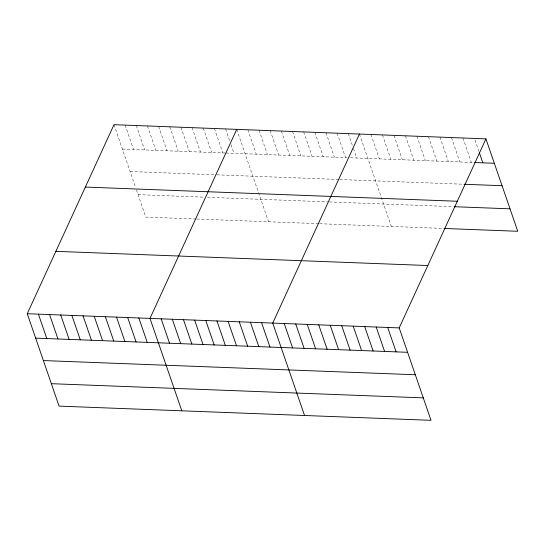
<?xml version="1.0" encoding="UTF-8"?>
<svg xmlns="http://www.w3.org/2000/svg" width="545" height="545" viewBox="0 0 545 545"><rect width="100%" height="100%" fill="white"/><g stroke="black" fill="none" stroke-linecap="round" stroke-linejoin="round"><path stroke-width="0.41" stroke-dasharray="2.73 2.04" d="M122.387 149.085L225.208 153.009M226.005 153.036L347.151 157.662M350.34 157.778L473.803 162.492M130.119 171.525L216.195 174.809M216.992 174.843L338.935 179.496M339.733 179.523L464.286 184.271M138.076 194.654L204.232 197.174M207.42 197.297L327.77 201.888M329.364 201.95L452.541 206.644M196.016 219.008L145.808 217.094L135.957 188.481M196.813 219.035L318.757 223.688M319.554 223.722L443.841 228.464M474.974 140.004L479.041 151.817M462.937 137.994L471.343 162.396M451.444 137.551L459.844 161.954M439.944 137.115L448.344 161.518M428.452 136.679L436.852 161.082M416.952 136.236L425.352 160.639M405.453 135.8L413.859 160.203M393.96 135.364L402.36 159.767M382.461 134.922L390.867 159.324M370.968 134.486L379.368 158.888M359.468 134.05L391.29 226.454M348.31 133.62L352.377 145.426M353.46 148.574L356.716 158.023M337.151 133.198L345.557 157.6M325.992 132.769L334.398 157.171M314.833 132.346L323.24 156.749M303.681 131.917L312.081 156.32M292.522 131.495L300.922 155.897M281.363 131.066L289.763 155.468M270.204 130.643L278.604 155.046M259.045 130.214L267.445 154.617M247.886 129.792L256.286 154.194M236.728 129.363L268.549 221.774M225.569 128.94L229.636 140.746M230.991 144.684L233.969 153.343M214.41 128.511L222.816 152.913M203.251 128.089L211.658 152.491M192.092 127.659L200.499 152.062M180.933 127.237L189.34 151.639M169.774 126.808L178.181 151.21M158.622 126.386L167.022 150.788M147.463 125.963L155.863 150.365M136.305 125.534L144.704 149.936M125.146 125.112L133.545 149.514M113.987 124.682L135.426 186.942"/><path stroke-width="0.82" d="M485.929 138.873L399.192 327.906L431.013 420.318L59.071 406.127L27.25 313.722L113.987 124.682L485.929 138.873L517.75 231.278L444.666 228.491M236.728 129.363L149.991 318.403L181.812 410.814M359.468 134.05L272.732 323.083L304.553 415.494M474.627 162.519L494.335 163.275M464.286 184.271L502.061 185.716M85.361 187.064L457.31 201.255M454.183 206.705L510.025 208.837M55.876 251.34L427.818 265.524M27.25 313.722L399.192 327.906M35.65 338.125L407.599 352.308M43.382 360.565L415.324 374.749M51.339 383.687L423.288 397.877M479.314 152.6L482.836 162.832M387.699 327.47L396.099 351.872M376.2 327.027L384.606 351.43M364.707 326.591L373.107 350.994M353.208 326.155L361.614 350.558M341.715 325.712L350.115 350.115M330.216 325.276L338.615 349.679M318.723 324.84L327.123 349.243M307.223 324.398L315.623 348.8M295.724 323.962L304.13 348.364M284.231 323.519L292.631 347.928M261.573 322.66L269.979 347.063M250.414 322.231L258.821 346.634M239.262 321.809L247.662 346.211M228.103 321.38L236.503 345.782M216.944 320.957L225.344 345.36M205.785 320.528L214.185 344.93M194.626 320.106L203.026 344.508M183.467 319.677L191.867 344.079M172.309 319.254L180.708 343.657M161.15 318.825L169.549 343.227M138.832 317.973L147.239 342.376M127.673 317.551L136.08 341.953M116.514 317.122L124.921 341.531M105.355 316.7L113.762 341.102M94.203 316.277L102.603 340.68M83.044 315.848L91.444 340.25M71.885 315.426L80.285 339.828M60.727 314.996L69.126 339.399M49.568 314.574L57.968 338.976M38.409 314.145L46.809 338.547"/></g></svg>
